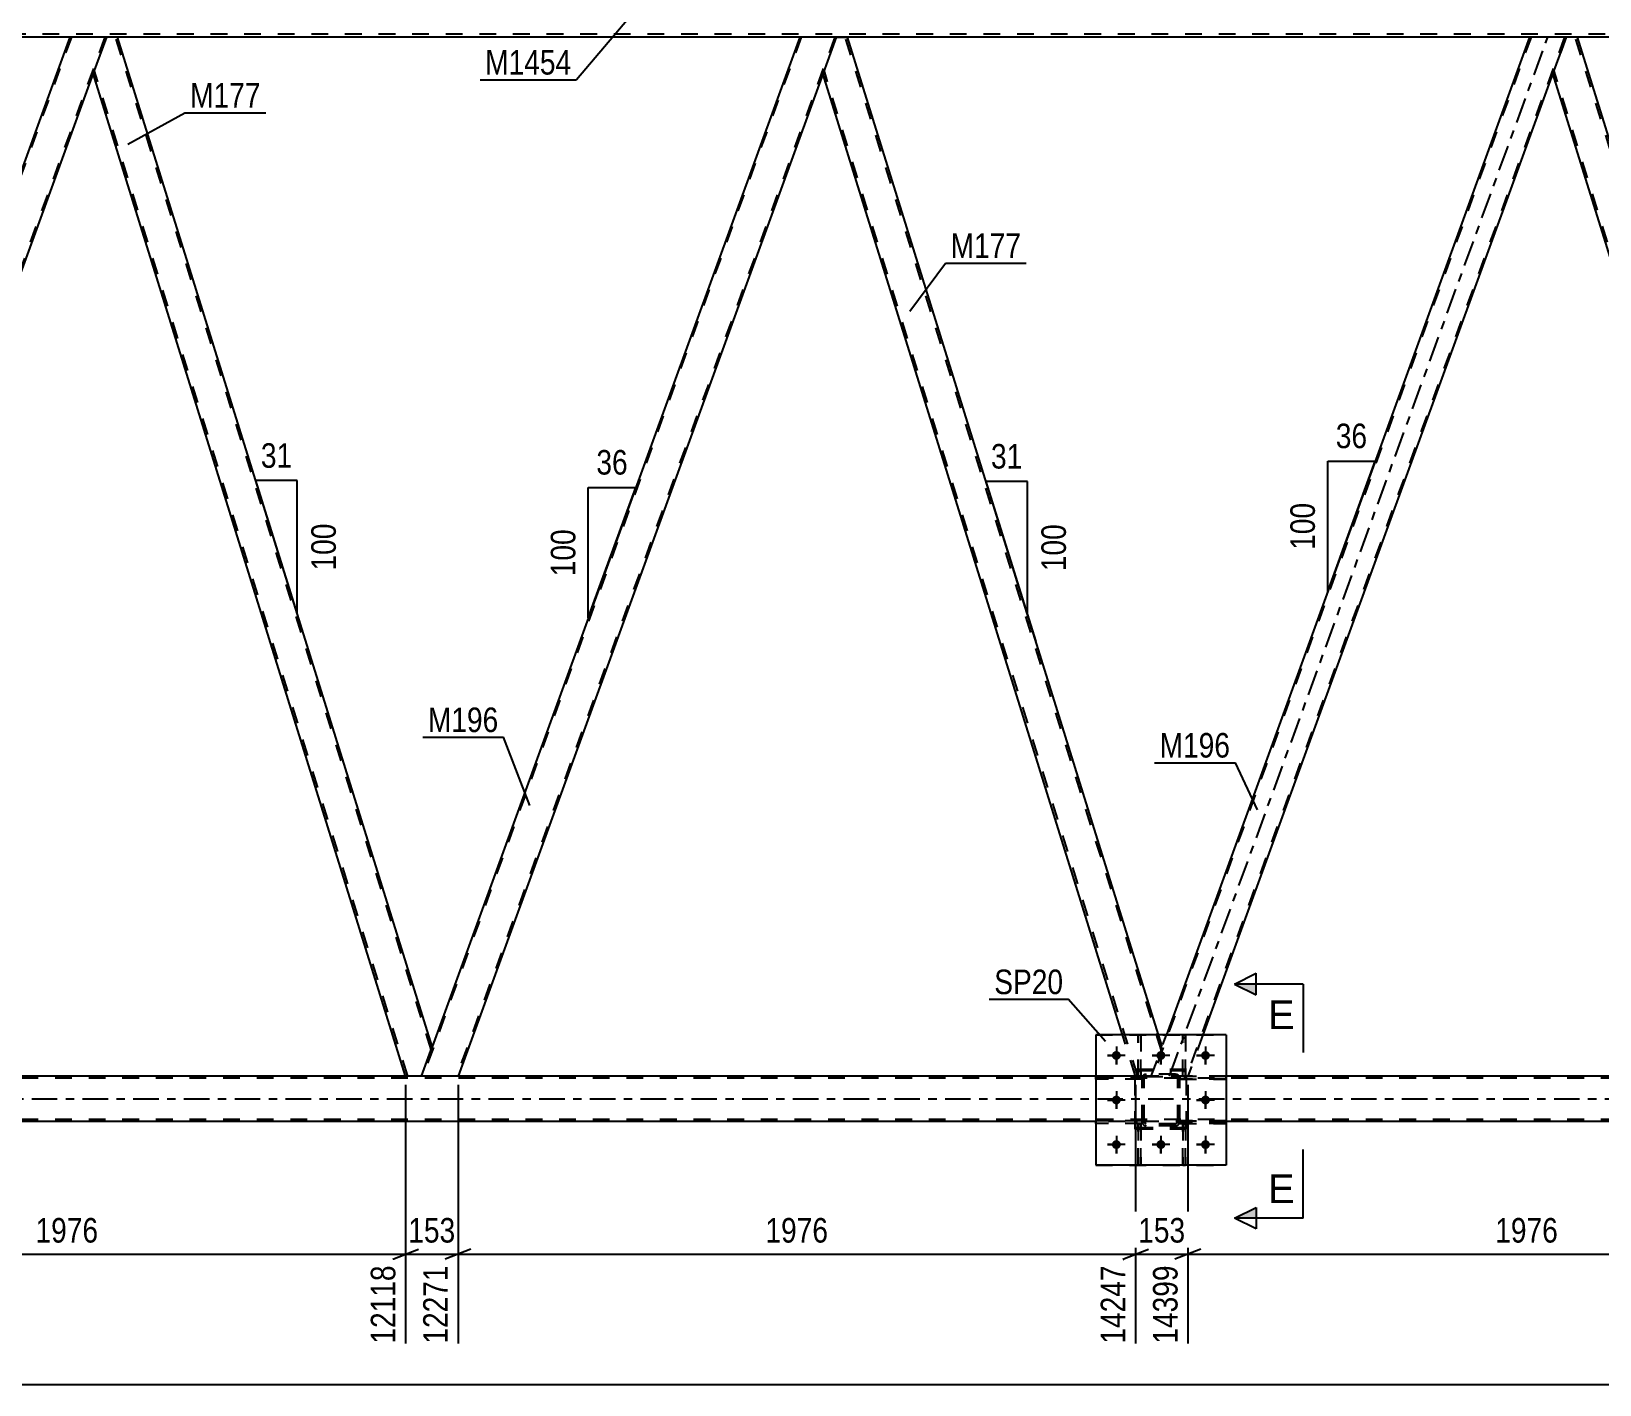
# Model space of a CAD drawing. Header units: millimetres. Extents: x -90 to 751, y -437 to 157.
# Drawn here: x 374 to 556.9, y -159.2 to -1.3 of the extents above; entities that cross this region are included whole.
import ezdxf

# ---------------------------------------------------------------- set-up
doc = ezdxf.new("R2010")
doc.units = ezdxf.units.MM
doc.linetypes.add('DXK_LINE_DOT2', pattern=[3.9198, 1.9599, -1.9599])
doc.linetypes.add('DXK_LINE_DOT3', pattern=[5.9187, 2.979, -0.9799, 0.9799, -0.9799])
doc.styles.add('Arial', font='ARIAL.TTF', dxfattribs={"height": 0.2})
doc.styles.add('Arial Narrow', font='ARIALN.TTF', dxfattribs={"height": 0.2})

# ---------------------------------------------------------------- blocks, each defined once
blk = doc.blocks.new('Part-814553232-3940 - 3861')
at = {"color": 7, "linetype": 'DXK_LINE_DOT2'}
for p, q in [((503.56, -123.48), (503.6, -123.29)), ((503.6, -123.29), (503.56, -123.48)), ((503.56, -128.52), (503.56, -123.48)), ((503.8, -123.48), (503.82, -123.38)), ((503.8, -128.52), (503.8, -123.48)), ((503.82, -123.38), (503.87, -123.31)), ((503.86, -123.03), (504.04, -123)), ((504.04, -123), (503.86, -123.03)), ((503.87, -123.31), (503.95, -123.25)), ((503.95, -123.25), (504.04, -123.24)), ((507.48, -123), (504.04, -123)), ((504.04, -123.24), (507.48, -123.24)), ((507.48, -123), (507.66, -123.03)), ((507.66, -123.03), (507.48, -123)), ((507.48, -123.24), (507.57, -123.25)), ((507.57, -123.25), (507.65, -123.31)), ((507.65, -123.31), (507.7, -123.38)), ((507.7, -123.38), (507.72, -123.48)), ((507.72, -128.52), (507.72, -123.48)), ((507.92, -123.29), (507.96, -123.48)), ((507.96, -123.48), (507.92, -123.29)), ((507.96, -128.52), (507.96, -123.48)), ((503.6, -128.7), (503.56, -128.52)), ((503.56, -128.52), (503.6, -128.7)), ((503.82, -128.61), (503.8, -128.52)), ((503.87, -128.69), (503.82, -128.61)), ((504.04, -129), (503.86, -128.96)), ((503.86, -128.96), (504.04, -129)), ((503.95, -128.74), (503.87, -128.69)), ((504.04, -128.76), (503.95, -128.74)), ((507.48, -128.76), (504.04, -128.76)), ((507.48, -129), (504.04, -129)), ((507.57, -128.74), (507.48, -128.76)), ((507.66, -128.96), (507.48, -129)), ((507.48, -129), (507.66, -128.96)), ((507.65, -128.69), (507.57, -128.74)), ((507.7, -128.61), (507.65, -128.69)), ((507.72, -128.52), (507.7, -128.61)), ((507.96, -128.52), (507.92, -128.7)), ((507.92, -128.7), (507.96, -128.52))]:
    blk.add_line(p, q, dxfattribs=at)
at = {"color": 7, "linetype": 'DXK_LINE_DOT3'}
blk.add_line((505.76, -126), (505.76, -126), dxfattribs=at)
at = {"color": 7, "linetype": 'DXK_LINE_DOT2'}
for centre, start, end in [((504.04, -123.48), 112.5, 157.5), ((504.04, -123.48), 112.5, 157.5), ((507.48, -123.48), 22.5, 67.5), ((507.48, -123.48), 22.5, 67.5), ((504.04, -128.52), 202.5, 247.5), ((504.04, -128.52), 202.5, 247.5), ((507.48, -128.52), 292.5, 337.5), ((507.48, -128.52), 292.5, 337.5)]:
    blk.add_arc(centre, 0.48, start, end, dxfattribs=at)
blk = doc.blocks.new('Part-814553232-3876 - 3861')
at = {"color": 7, "linetype": 'DXK_LINE_DOT2'}
for p, q in [((508.31, -123.24), (508.31, -118.39)), ((508.31, -118.39), (508.63, -118.39)), ((508.63, -118.39), (508.63, -123.24)), ((508.31, -122.64), (508.63, -122.64)), ((508.63, -123.24), (508.31, -123.24))]:
    blk.add_line(p, q, dxfattribs=at)
blk = doc.blocks.new('Part-814553232-3936 - 3861')
at = {"color": 2, "linetype": 'Continuous'}
for p, q in [((508.31, -118.4), (508.31, -118.39)), ((508.63, -118.39), (508.31, -118.39)), ((508.63, -118.4), (508.63, -118.39))]:
    blk.add_line(p, q, dxfattribs=at)
at = {"color": 7, "linetype": 'DXK_LINE_DOT2'}
for p, q in [((508.31, -123.24), (508.31, -118.4)), ((508.63, -123.24), (508.63, -118.4)), ((508.31, -122.64), (508.63, -122.64)), ((508.63, -123.24), (508.31, -123.24))]:
    blk.add_line(p, q, dxfattribs=at)
blk = doc.blocks.new('Part-814553232-3879 - 3861')
at = {"color": 7, "linetype": 'DXK_LINE_DOT2'}
for p, q in [((503.11, -123.24), (503.11, -118.39)), ((503.11, -118.39), (503.43, -118.39)), ((503.43, -118.39), (503.43, -123.24)), ((503.11, -122.64), (503.43, -122.64)), ((503.43, -123.24), (503.11, -123.24))]:
    blk.add_line(p, q, dxfattribs=at)
blk = doc.blocks.new('Part-814553232-3901 - 3861')
at = {"color": 2, "linetype": 'Continuous'}
for p, q in [((467.89, -2), (466.36, -6.2)), ((467.89, -2), (469.2, -2)), ((505.48, -118.4), (469.2, -2)), ((501.29, -118.4), (466.34, -6.25))]:
    blk.add_line(p, q, dxfattribs=at)
at = {"color": 7, "linetype": 'DXK_LINE_DOT2'}
for p, q in [((505.77, -120.12), (468.95, -2)), ((466.36, -6.2), (466.34, -6.25)), ((503.05, -123.22), (466.47, -5.88)), ((502.8, -123.22), (501.29, -118.4)), ((505.91, -119.75), (505.48, -118.4)), ((504.64, -123.22), (505.91, -119.75)), ((502.8, -123.22), (504.64, -123.22))]:
    blk.add_line(p, q, dxfattribs=at)
blk = doc.blocks.new('Part-814553232-4261 - 3861')
at = {"color": 7, "linetype": 'DXK_LINE_DOT2'}
for p, q in [((503.11, -133.59), (503.11, -128.76)), ((503.11, -128.76), (503.43, -128.76)), ((503.11, -129.36), (503.43, -129.36)), ((503.43, -128.76), (503.43, -133.59)), ((503.43, -133.59), (503.11, -133.59))]:
    blk.add_line(p, q, dxfattribs=at)
blk = doc.blocks.new('Part-814553232-3971 - 3861')
at = {"color": 7, "linetype": 'DXK_LINE_DOT2'}
for p, q in [((507.96, -128.75), (507.96, -128.43)), ((507.96, -128.43), (513.36, -128.43)), ((513.36, -128.75), (507.96, -128.75)), ((508.56, -128.75), (508.56, -128.43)), ((513.36, -128.43), (513.36, -128.75))]:
    blk.add_line(p, q, dxfattribs=at)
blk = doc.blocks.new('Part-814553232-3976 - 3861')
at = {"color": 7, "linetype": 'DXK_LINE_DOT2'}
for p, q in [((378.67, -2), (334.54, -123.22)), ((382.58, -2), (338.46, -123.22)), ((382.75, -2), (381.22, -6.2)), ((335.62, -119.8), (334.37, -123.22)), ((338.63, -123.22), (334.37, -123.22))]:
    blk.add_line(p, q, dxfattribs=at)
at = {"color": 2, "linetype": 'Continuous'}
for p, q in [((378.49, -2), (335.62, -119.8)), ((382.75, -2), (378.49, -2)), ((381.22, -6.2), (338.63, -123.22))]:
    blk.add_line(p, q, dxfattribs=at)
blk = doc.blocks.new('Bolt-814553232-3983 - 3861')
at = {"color": 1, "linetype": 'Continuous'}
for p, q in [((500.56, -119.76), (500.56, -120.45)), ((505.76, -119.76), (505.76, -120.45)), ((510.96, -119.76), (510.96, -120.45)), ((499.52, -120.8), (500.21, -120.8)), ((500.56, -121.84), (500.56, -121.14)), ((501.6, -120.8), (500.91, -120.8)), ((504.72, -120.8), (505.41, -120.8)), ((505.76, -121.84), (505.76, -121.14)), ((506.8, -120.8), (506.11, -120.8)), ((509.92, -120.8), (510.61, -120.8)), ((510.96, -121.84), (510.96, -121.14)), ((512, -120.8), (511.31, -120.8)), ((499.52, -126), (500.21, -126)), ((500.56, -124.96), (500.56, -125.65)), ((501.6, -126), (500.91, -126)), ((509.92, -126), (510.61, -126)), ((510.96, -124.96), (510.96, -125.65)), ((512, -126), (511.31, -126)), ((500.56, -127.04), (500.56, -126.34)), ((510.96, -127.04), (510.96, -126.34)), ((499.52, -131.2), (500.21, -131.2)), ((500.56, -130.16), (500.56, -130.85)), ((500.56, -132.24), (500.56, -131.54)), ((501.6, -131.2), (500.91, -131.2)), ((504.72, -131.2), (505.41, -131.2)), ((505.76, -130.16), (505.76, -130.85)), ((505.76, -132.24), (505.76, -131.54)), ((506.8, -131.2), (506.11, -131.2)), ((509.92, -131.2), (510.61, -131.2)), ((510.96, -130.16), (510.96, -130.85)), ((510.96, -132.24), (510.96, -131.54)), ((512, -131.2), (511.31, -131.2))]:
    blk.add_line(p, q, dxfattribs=at)
blk = doc.blocks.new('Bolt-814553232-3984 - 3861')
at = {"linetype": 'Continuous'}
for points in [[(501.08, -120.8, -1), (500.04, -120.8, -1)], [(506.28, -120.8, -1), (505.24, -120.8, -1)], [(511.48, -120.8, -1), (510.44, -120.8, -1)], [(501.08, -126, -1), (500.04, -126, -1)], [(511.48, -126, -1), (510.44, -126, -1)], [(501.08, -131.2, -1), (500.04, -131.2, -1)], [(506.28, -131.2, -1), (505.24, -131.2, -1)], [(511.48, -131.2, -1), (510.44, -131.2, -1)]]:
    blk.add_hatch(color=1, dxfattribs=at).paths.add_polyline_path(points)
at = {"color": 1, "linetype": 'Continuous'}
for p, q in [((500.56, -119.76), (500.56, -121.84)), ((505.76, -119.76), (505.76, -121.84)), ((510.96, -119.76), (510.96, -121.84)), ((501.6, -120.8), (499.52, -120.8)), ((506.8, -120.8), (504.72, -120.8)), ((512, -120.8), (509.92, -120.8)), ((501.6, -126), (499.52, -126)), ((500.56, -124.96), (500.56, -127.04)), ((512, -126), (509.92, -126)), ((510.96, -124.96), (510.96, -127.04)), ((501.6, -131.2), (499.52, -131.2)), ((500.56, -130.16), (500.56, -132.24)), ((506.8, -131.2), (504.72, -131.2)), ((505.76, -130.16), (505.76, -132.24)), ((512, -131.2), (509.92, -131.2)), ((510.96, -130.16), (510.96, -132.24))]:
    blk.add_line(p, q, dxfattribs=at)
blk = doc.blocks.new('Part-814553232-3920 - 3861')
at = {"color": 7, "linetype": 'DXK_LINE_DOT2'}
for p, q in [((503.56, -123.23), (498.16, -123.23)), ((498.16, -123.55), (498.16, -123.23)), ((503.56, -123.55), (498.16, -123.55)), ((502.96, -123.55), (502.96, -123.23)), ((503.56, -123.23), (503.56, -123.55))]:
    blk.add_line(p, q, dxfattribs=at)
blk = doc.blocks.new('Part-814553232-3923 - 3861')
at = {"color": 7, "linetype": 'DXK_LINE_DOT2'}
for p, q in [((503.43, -128.76), (503.11, -128.76)), ((503.11, -128.76), (503.11, -133.59)), ((503.11, -129.36), (503.43, -129.36)), ((503.43, -133.59), (503.43, -128.76)), ((503.11, -133.59), (503.43, -133.59))]:
    blk.add_line(p, q, dxfattribs=at)
blk = doc.blocks.new('Part-814553232-3924 - 3861')
at = {"color": 7, "linetype": 'DXK_LINE_DOT2'}
for p, q in [((513.36, -128.43), (507.96, -128.43)), ((507.96, -128.43), (507.96, -128.75)), ((507.96, -128.75), (513.36, -128.75)), ((508.56, -128.75), (508.56, -128.43)), ((513.36, -128.75), (513.36, -128.43))]:
    blk.add_line(p, q, dxfattribs=at)
blk = doc.blocks.new('Part-814553232-3925 - 3861')
at = {"color": 7, "linetype": 'DXK_LINE_DOT2'}
for p, q in [((513.36, -123.23), (507.96, -123.23)), ((507.96, -123.23), (507.96, -123.55)), ((507.96, -123.55), (513.36, -123.55)), ((508.56, -123.55), (508.56, -123.23)), ((513.36, -123.55), (513.36, -123.23))]:
    blk.add_line(p, q, dxfattribs=at)
blk = doc.blocks.new('Part-814553232-3942 - 3861')
at = {"color": 7, "linetype": 'DXK_LINE_DOT2'}
for p, q in [((498.16, -118.4), (513.36, -118.4)), ((498.16, -118.4), (498.16, -133.6)), ((513.36, -118.4), (513.36, -133.6)), ((498.16, -133.6), (513.36, -133.6))]:
    blk.add_line(p, q, dxfattribs=at)
blk = doc.blocks.new('Part-814553232-3952 - 3861')
at = {"color": 7, "linetype": 'DXK_LINE_DOT2'}
for p, q in [((463.8, -2), (419.68, -123.22)), ((467.72, -2), (423.6, -123.22)), ((467.89, -2), (466.36, -6.2)), ((420.75, -119.8), (419.51, -123.22)), ((423.77, -123.22), (419.51, -123.22))]:
    blk.add_line(p, q, dxfattribs=at)
at = {"color": 2, "linetype": 'Continuous'}
for p, q in [((463.63, -2), (420.75, -119.8)), ((467.89, -2), (463.63, -2)), ((466.36, -6.2), (423.77, -123.22))]:
    blk.add_line(p, q, dxfattribs=at)
blk = doc.blocks.new('Part-814553232-3953 - 3861')
at = {"color": 7, "linetype": 'DXK_LINE_DOT2'}
for p, q in [((503.56, -123.23), (498.16, -123.23)), ((498.16, -123.23), (498.16, -123.55)), ((503.56, -123.55), (498.16, -123.55)), ((502.96, -123.55), (502.96, -123.23)), ((503.56, -123.55), (503.56, -123.23))]:
    blk.add_line(p, q, dxfattribs=at)
blk = doc.blocks.new('Part-814553232-3958 - 3861')
at = {"color": 7, "linetype": 'DXK_LINE_DOT2'}
for p, q in [((698.69, -1.68), (-17.02, -1.68)), ((384.07, -2), (378.49, -2)), ((469.2, -2), (463.63, -2)), ((554.34, -2), (548.76, -2))]:
    blk.add_line(p, q, dxfattribs=at)
at = {"color": 2, "linetype": 'Continuous'}
for p, q in [((378.49, -2), (298.94, -2)), ((463.63, -2), (384.07, -2)), ((548.76, -2), (469.2, -2)), ((633.9, -2), (554.34, -2))]:
    blk.add_line(p, q, dxfattribs=at)
blk = doc.blocks.new('Part-814553232-3969 - 3861')
at = {"color": 7, "linetype": 'DXK_LINE_DOT2'}
for p, q in [((503.56, -128.43), (498.16, -128.43)), ((498.16, -128.43), (498.16, -128.75)), ((503.56, -128.75), (498.16, -128.75)), ((502.96, -128.75), (502.96, -128.43)), ((503.56, -128.75), (503.56, -128.43))]:
    blk.add_line(p, q, dxfattribs=at)
blk = doc.blocks.new('Part-814553232-3981 - 3861')
at = {"color": 2, "linetype": 'Continuous'}
for p, q in [((382.75, -2), (381.22, -6.2)), ((384.07, -2), (382.75, -2)), ((420.77, -119.75), (384.07, -2)), ((417.66, -123.22), (381.2, -6.25)), ((419.51, -123.22), (420.6, -120.21)), ((420.75, -119.81), (420.6, -120.21)), ((420.75, -119.8), (420.75, -119.81))]:
    blk.add_line(p, q, dxfattribs=at)
at = {"color": 7, "linetype": 'DXK_LINE_DOT2'}
for p, q in [((420.64, -120.12), (383.82, -2)), ((381.22, -6.2), (381.2, -6.25)), ((417.92, -123.22), (381.34, -5.88)), ((420.6, -120.21), (420.69, -119.97)), ((420.77, -119.75), (420.75, -119.8)), ((419.51, -123.22), (417.66, -123.22))]:
    blk.add_line(p, q, dxfattribs=at)
blk = doc.blocks.new('Part-814553232-4001 - 3861')
at = {"color": 2, "linetype": 'Continuous'}
for p, q in [((553.02, -2), (551.49, -6.2)), ((554.34, -2), (553.02, -2)), ((591.04, -119.75), (554.34, -2)), ((587.93, -123.22), (551.47, -6.25)), ((589.78, -123.22), (590.87, -120.21)), ((591.02, -119.81), (590.87, -120.21)), ((591.02, -119.8), (591.02, -119.81))]:
    blk.add_line(p, q, dxfattribs=at)
at = {"color": 7, "linetype": 'DXK_LINE_DOT2'}
for p, q in [((590.9, -120.12), (554.09, -2)), ((551.49, -6.2), (551.47, -6.25)), ((588.18, -123.22), (551.61, -5.88)), ((590.87, -120.21), (590.96, -119.97)), ((591.04, -119.75), (591.02, -119.8)), ((589.78, -123.22), (587.93, -123.22))]:
    blk.add_line(p, q, dxfattribs=at)
blk = doc.blocks.new('Part-814553232-4006 - 3861')
at = {"color": 7, "linetype": 'DXK_LINE_DOT2'}
for p, q in [((548.93, -2), (504.81, -123.22)), ((552.85, -2), (508.73, -123.22)), ((553.02, -2), (551.49, -6.2)), ((504.64, -123.22), (506.4, -118.4)), ((510.66, -118.4), (508.9, -123.22)), ((508.9, -123.22), (504.64, -123.22))]:
    blk.add_line(p, q, dxfattribs=at)
at = {"color": 2, "linetype": 'Continuous'}
for p, q in [((548.76, -2), (506.4, -118.4)), ((553.02, -2), (548.76, -2)), ((551.49, -6.2), (510.66, -118.4))]:
    blk.add_line(p, q, dxfattribs=at)
at = {"color": 7, "linetype": 'DXK_LINE_DOT3'}
blk.add_line((506.77, -123.22), (550.89, -2), dxfattribs=at)
blk = doc.blocks.new('Part-814553232-4021 - 3861')
at = {"color": 7, "linetype": 'DXK_LINE_DOT2'}
for p, q in [((653.12, -123.46), (-28.42, -123.46)), ((513.36, -123.22), (498.16, -123.22)), ((653.12, -128.26), (-28.42, -128.26)), ((513.36, -128.5), (498.16, -128.5))]:
    blk.add_line(p, q, dxfattribs=at)
at = {"color": 2, "linetype": 'Continuous'}
for p, q in [((498.16, -123.22), (257.96, -123.22)), ((653.12, -123.22), (513.36, -123.22)), ((498.16, -128.5), (257.96, -128.5)), ((653.12, -128.5), (513.36, -128.5))]:
    blk.add_line(p, q, dxfattribs=at)
at = {"color": 7, "linetype": 'DXK_LINE_DOT3'}
blk.add_line((-28.42, -125.86), (653.12, -125.86), dxfattribs=at)
blk = doc.blocks.new('Part-814553232-4038 - 3861')
at = {"color": 2, "linetype": 'Continuous'}
for p, q in [((503.11, -118.4), (503.11, -118.39)), ((503.43, -118.39), (503.11, -118.39)), ((503.43, -118.4), (503.43, -118.39))]:
    blk.add_line(p, q, dxfattribs=at)
at = {"color": 7, "linetype": 'DXK_LINE_DOT2'}
for p, q in [((503.11, -123.24), (503.11, -118.4)), ((503.43, -123.24), (503.43, -118.4)), ((503.11, -122.64), (503.43, -122.64)), ((503.43, -123.24), (503.11, -123.24))]:
    blk.add_line(p, q, dxfattribs=at)
blk = doc.blocks.new('Part-814553232-4060 - 3861')
at = {"color": 2, "linetype": 'Continuous'}
for p, q in [((513.36, -118.4), (498.16, -118.4)), ((498.16, -118.4), (498.16, -133.6)), ((513.36, -118.4), (513.36, -133.6)), ((513.36, -133.6), (498.16, -133.6))]:
    blk.add_line(p, q, dxfattribs=at)
blk = doc.blocks.new('Part-814553232-4076 - 3861')
at = {"color": 7, "linetype": 'DXK_LINE_DOT2'}
for p, q in [((508.76, -122.46), (502.76, -122.46)), ((502.76, -129.26), (502.76, -122.46)), ((508.76, -129.26), (508.76, -122.46)), ((508.76, -129.26), (502.76, -129.26))]:
    blk.add_line(p, q, dxfattribs=at)
blk = doc.blocks.new('Part-814553232-4083 - 3861')
at = {"color": 7, "linetype": 'DXK_LINE_DOT2'}
for p, q in [((508.63, -128.76), (508.31, -128.76)), ((508.31, -128.76), (508.31, -133.59)), ((508.31, -129.36), (508.63, -129.36)), ((508.63, -133.59), (508.63, -128.76)), ((508.31, -133.59), (508.63, -133.59))]:
    blk.add_line(p, q, dxfattribs=at)
blk = doc.blocks.new('Part-814553232-4093 - 3861')
at = {"color": 7, "linetype": 'DXK_LINE_DOT2'}
for p, q in [((507.96, -123.55), (507.96, -123.23)), ((507.96, -123.23), (513.36, -123.23)), ((513.36, -123.55), (507.96, -123.55)), ((508.56, -123.55), (508.56, -123.23)), ((513.36, -123.23), (513.36, -123.55))]:
    blk.add_line(p, q, dxfattribs=at)
blk = doc.blocks.new('Part-814553232-4095 - 3861')
at = {"color": 7, "linetype": 'DXK_LINE_DOT2'}
for p, q in [((503.56, -123.48), (503.6, -123.29)), ((503.6, -123.29), (503.56, -123.48)), ((503.56, -128.52), (503.56, -123.48)), ((503.8, -123.48), (503.82, -123.38)), ((503.8, -128.52), (503.8, -123.48)), ((503.82, -123.38), (503.87, -123.31)), ((503.86, -123.03), (504.04, -123)), ((504.04, -123), (503.86, -123.03)), ((503.87, -123.31), (503.95, -123.25)), ((503.95, -123.25), (504.04, -123.24)), ((507.48, -123), (504.04, -123)), ((504.04, -123.24), (507.48, -123.24)), ((507.48, -123), (507.66, -123.03)), ((507.66, -123.03), (507.48, -123)), ((507.48, -123.24), (507.57, -123.25)), ((507.57, -123.25), (507.65, -123.31)), ((507.65, -123.31), (507.7, -123.38)), ((507.7, -123.38), (507.72, -123.48)), ((507.72, -128.52), (507.72, -123.48)), ((507.92, -123.29), (507.96, -123.48)), ((507.96, -123.48), (507.92, -123.29)), ((507.96, -128.52), (507.96, -123.48)), ((503.6, -128.7), (503.56, -128.52)), ((503.56, -128.52), (503.6, -128.7)), ((503.82, -128.61), (503.8, -128.52)), ((503.87, -128.69), (503.82, -128.61)), ((504.04, -129), (503.86, -128.96)), ((503.86, -128.96), (504.04, -129)), ((503.95, -128.74), (503.87, -128.69)), ((504.04, -128.76), (503.95, -128.74)), ((507.48, -128.76), (504.04, -128.76)), ((507.48, -129), (504.04, -129)), ((507.57, -128.74), (507.48, -128.76)), ((507.66, -128.96), (507.48, -129)), ((507.48, -129), (507.66, -128.96)), ((507.65, -128.69), (507.57, -128.74)), ((507.7, -128.61), (507.65, -128.69)), ((507.72, -128.52), (507.7, -128.61)), ((507.96, -128.52), (507.92, -128.7)), ((507.92, -128.7), (507.96, -128.52))]:
    blk.add_line(p, q, dxfattribs=at)
at = {"color": 7, "linetype": 'DXK_LINE_DOT3'}
blk.add_line((505.76, -126), (505.76, -126), dxfattribs=at)
at = {"color": 7, "linetype": 'DXK_LINE_DOT2'}
for centre, start, end in [((504.04, -123.48), 112.5, 157.5), ((504.04, -123.48), 112.5, 157.5), ((507.48, -123.48), 22.5, 67.5), ((507.48, -123.48), 22.5, 67.5), ((504.04, -128.52), 202.5, 247.5), ((504.04, -128.52), 202.5, 247.5), ((507.48, -128.52), 292.5, 337.5), ((507.48, -128.52), 292.5, 337.5)]:
    blk.add_arc(centre, 0.48, start, end, dxfattribs=at)
blk = doc.blocks.new('Part-814553232-4194 - 3861')
at = {"color": 7, "linetype": 'DXK_LINE_DOT2'}
for p, q in [((503.56, -128.43), (498.16, -128.43)), ((498.16, -128.75), (498.16, -128.43)), ((503.56, -128.75), (498.16, -128.75)), ((502.96, -128.75), (502.96, -128.43)), ((503.56, -128.43), (503.56, -128.75))]:
    blk.add_line(p, q, dxfattribs=at)
blk = doc.blocks.new('Part-814553232-4203 - 3861')
at = {"color": 7, "linetype": 'DXK_LINE_DOT2'}
for p, q in [((508.76, -122.59), (502.76, -122.59)), ((502.76, -129.39), (502.76, -122.59)), ((508.76, -129.39), (508.76, -122.59)), ((508.76, -129.39), (502.76, -129.39))]:
    blk.add_line(p, q, dxfattribs=at)
blk = doc.blocks.new('Part-814553232-4258 - 3861')
at = {"color": 7, "linetype": 'DXK_LINE_DOT2'}
for p, q in [((508.31, -133.59), (508.31, -128.76)), ((508.31, -128.76), (508.63, -128.76)), ((508.31, -129.36), (508.63, -129.36)), ((508.63, -128.76), (508.63, -133.59)), ((508.63, -133.59), (508.31, -133.59))]:
    blk.add_line(p, q, dxfattribs=at)
blk = doc.blocks.new('StraightDimension-814553232-5148 - 3861')
at = {"color": 7, "linetype": 'Continuous'}
for p, q in [((508.9, -124.22), (508.9, -154.42)), ((587.93, -124.22), (587.93, -154.42)), ((510.4, -143.38), (507.4, -144.58)), ((508.9, -143.98), (587.93, -143.98)), ((586.43, -144.58), (589.43, -143.38))]:
    blk.add_line(p, q, dxfattribs=at)
at = {"color": 0}
blk.add_wipeout([(552.67, -143.23), (552.67, -139.03), (544.16, -139.03), (544.16, -143.23)], dxfattribs=at)
at = {"color": 0, "linetype": 'Continuous'}
blk.add_wipeout([(587.33, -144.68), (583.13, -144.68), (583.13, -155.02), (587.33, -155.02)], dxfattribs=at)
at = {"color": 3, "style": 'Arial Narrow'}
blk.add_text('1976', height=2.863, dxfattribs=at).set_placement((544.76, -142.63))
at = {"color": 3, "linetype": 'Continuous', "style": 'Arial Narrow'}
blk.add_text('16375', height=2.863, rotation=90.0002, dxfattribs=at).set_placement((586.73, -154.42))
blk = doc.blocks.new('StraightDimension-814553232-5091 - 3861')
at = {"color": 7, "linetype": 'Continuous'}
for p, q in [((417.66, -124.22), (417.66, -154.42)), ((423.77, -124.22), (423.77, -154.42)), ((416.16, -144.58), (419.16, -143.38)), ((417.66, -143.98), (423.77, -143.98)), ((425.27, -143.38), (422.27, -144.58))]:
    blk.add_line(p, q, dxfattribs=at)
at = {"color": 0}
blk.add_wipeout([(424.06, -143.23), (424.06, -139.03), (417.37, -139.03), (417.37, -143.23)], dxfattribs=at)
at = {"color": 0, "linetype": 'Continuous'}
blk.add_wipeout([(423.17, -144.68), (418.97, -144.68), (418.97, -155.02), (423.17, -155.02)], dxfattribs=at)
at = {"color": 3, "style": 'Arial Narrow'}
blk.add_text('153', height=2.863, dxfattribs=at).set_placement((417.97, -142.63))
at = {"color": 3, "linetype": 'Continuous', "style": 'Arial Narrow'}
blk.add_text('12271', height=2.863, rotation=90.0002, dxfattribs=at).set_placement((422.57, -154.42))
blk = doc.blocks.new('StraightDimension-814553232-5110 - 3861')
at = {"color": 7, "linetype": 'Continuous'}
for p, q in [((423.77, -124.22), (423.77, -154.42)), ((502.8, -124.22), (502.8, -154.42)), ((425.27, -143.38), (422.27, -144.58)), ((423.77, -143.98), (502.8, -143.98)), ((501.3, -144.58), (504.3, -143.38))]:
    blk.add_line(p, q, dxfattribs=at)
at = {"color": 0}
blk.add_wipeout([(467.54, -143.23), (467.54, -139.03), (459.03, -139.03), (459.03, -143.23)], dxfattribs=at)
at = {"color": 0, "linetype": 'Continuous'}
blk.add_wipeout([(502.2, -144.68), (498, -144.68), (498, -155.02), (502.2, -155.02)], dxfattribs=at)
at = {"color": 3, "style": 'Arial Narrow'}
blk.add_text('1976', height=2.863, dxfattribs=at).set_placement((459.63, -142.63))
at = {"color": 3, "linetype": 'Continuous', "style": 'Arial Narrow'}
blk.add_text('14247', height=2.863, rotation=90.0002, dxfattribs=at).set_placement((501.6, -154.42))
blk = doc.blocks.new('AngleDimension-814553232-25977 - 3861')
at = {"color": 7, "linetype": 'Continuous'}
for p, q in [((525.22, -51.46), (530.76, -51.46)), ((525.22, -66.69), (530.76, -51.46)), ((525.22, -66.69), (525.22, -51.46)), ((525.22, -66.69), (525.22, -66.69))]:
    blk.add_line(p, q, dxfattribs=at)
at = {"color": 0}
for points in [[(530.42, -50.56), (530.42, -46.36), (525.56, -46.36), (525.56, -50.56)], [(524.32, -55.73), (520.12, -55.73), (520.12, -62.42), (524.32, -62.42)]]:
    blk.add_wipeout(points, dxfattribs=at)
at = {"color": 3, "style": 'Arial Narrow'}
blk.add_text('36', height=2.863, dxfattribs=at).set_placement((526.16, -49.96))
blk.add_text('100', height=2.863, rotation=90.0002, dxfattribs=at).set_placement((523.72, -61.82))
blk = doc.blocks.new('AngleDimension-814553232-25949 - 3861')
at = {"color": 7, "linetype": 'Continuous'}
for p, q in [((438.96, -54.54), (444.5, -54.54)), ((438.96, -69.77), (444.5, -54.54)), ((438.96, -69.77), (438.96, -54.54)), ((441.16, -63.73), (444.5, -54.54))]:
    blk.add_line(p, q, dxfattribs=at)
at = {"color": 0}
for points in [[(444.16, -53.64), (444.16, -49.44), (439.31, -49.44), (439.31, -53.64)], [(438.06, -58.81), (433.86, -58.81), (433.86, -65.5), (438.06, -65.5)]]:
    blk.add_wipeout(points, dxfattribs=at)
at = {"color": 3, "style": 'Arial Narrow'}
blk.add_text('36', height=2.863, dxfattribs=at).set_placement((439.91, -53.04))
blk.add_text('100', height=2.863, rotation=90.0002, dxfattribs=at).set_placement((437.46, -64.9))
blk = doc.blocks.new('StraightDimension-814553232-5072 - 3861')
at = {"color": 7, "linetype": 'Continuous'}
for p, q in [((338.63, -124.22), (338.63, -154.42)), ((417.66, -124.22), (417.66, -154.42)), ((340.13, -143.38), (337.13, -144.58)), ((338.63, -143.98), (417.66, -143.98)), ((416.16, -144.58), (419.16, -143.38))]:
    blk.add_line(p, q, dxfattribs=at)
at = {"color": 0}
blk.add_wipeout([(382.4, -143.23), (382.4, -139.03), (373.89, -139.03), (373.89, -143.23)], dxfattribs=at)
at = {"color": 0, "linetype": 'Continuous'}
blk.add_wipeout([(417.06, -144.68), (412.86, -144.68), (412.86, -155.02), (417.06, -155.02)], dxfattribs=at)
at = {"color": 3, "style": 'Arial Narrow'}
blk.add_text('1976', height=2.863, dxfattribs=at).set_placement((374.49, -142.63))
at = {"color": 3, "linetype": 'Continuous', "style": 'Arial Narrow'}
blk.add_text('12118', height=2.863, rotation=90.0002, dxfattribs=at).set_placement((416.46, -154.42))
blk = doc.blocks.new('StraightDimension-814553232-5129 - 3861')
at = {"color": 7, "linetype": 'Continuous'}
for p, q in [((502.8, -124.22), (502.8, -154.42)), ((508.9, -124.22), (508.9, -154.42)), ((501.3, -144.58), (504.3, -143.38)), ((502.8, -143.98), (508.9, -143.98)), ((510.4, -143.38), (507.4, -144.58))]:
    blk.add_line(p, q, dxfattribs=at)
at = {"color": 0}
blk.add_wipeout([(509.19, -143.23), (509.19, -139.03), (502.51, -139.03), (502.51, -143.23)], dxfattribs=at)
at = {"color": 0, "linetype": 'Continuous'}
blk.add_wipeout([(508.3, -144.68), (504.1, -144.68), (504.1, -155.02), (508.3, -155.02)], dxfattribs=at)
at = {"color": 3, "style": 'Arial Narrow'}
blk.add_text('153', height=2.863, dxfattribs=at).set_placement((503.11, -142.63))
at = {"color": 3, "linetype": 'Continuous', "style": 'Arial Narrow'}
blk.add_text('14399', height=2.863, rotation=90.0002, dxfattribs=at).set_placement((507.7, -154.42))
blk = doc.blocks.new('StraightDimension-814553232-5199 - 3861')
at = {"color": 7, "linetype": 'Continuous'}
blk.add_line((-39.28, -159.2), (699.33, -159.2), dxfattribs=at)
blk = doc.blocks.new('AngleDimension-814553232-25935 - 3861')
at = {"color": 7, "linetype": 'Continuous'}
for p, q in [((402.92, -62.49), (400.2, -53.75)), ((405.02, -53.75), (400.2, -53.75)), ((405.02, -69.22), (400.2, -53.75)), ((405.02, -69.22), (405.02, -53.75))]:
    blk.add_line(p, q, dxfattribs=at)
at = {"color": 0}
for points in [[(405.04, -52.85), (405.04, -48.65), (400.18, -48.65), (400.18, -52.85)], [(410.12, -58.14), (405.92, -58.14), (405.92, -64.83), (410.12, -64.83)]]:
    blk.add_wipeout(points, dxfattribs=at)
at = {"color": 3, "style": 'Arial Narrow'}
blk.add_text('31', height=2.863, dxfattribs=at).set_placement((400.78, -52.25))
blk.add_text('100', height=2.863, rotation=90.0002, dxfattribs=at).set_placement((409.52, -64.23))
blk = doc.blocks.new('AngleDimension-814553232-25963 - 3861')
at = {"color": 7, "linetype": 'Continuous'}
for p, q in [((490.18, -53.84), (485.36, -53.84)), ((490.18, -69.3), (485.36, -53.84)), ((490.18, -69.3), (490.18, -53.84)), ((491.19, -72.53), (490.18, -69.3))]:
    blk.add_line(p, q, dxfattribs=at)
at = {"color": 0}
for points in [[(490.2, -52.94), (490.2, -48.74), (485.34, -48.74), (485.34, -52.94)], [(495.28, -58.23), (491.08, -58.23), (491.08, -64.91), (495.28, -64.91)]]:
    blk.add_wipeout(points, dxfattribs=at)
at = {"color": 3, "style": 'Arial Narrow'}
blk.add_text('31', height=2.863, dxfattribs=at).set_placement((485.94, -52.34))
blk.add_text('100', height=2.863, rotation=90.0002, dxfattribs=at).set_placement((494.68, -64.31))
blk = doc.blocks.new('Mark-814553232-3897 - 3861')
at = {"color": 0}
blk.add_wipeout([(489.45, -27.77), (489.45, -24.77), (481.23, -24.77), (481.23, -27.77)], dxfattribs=at)
blk.add_wipeout([(489.45, -27.77), (489.45, -24.77), (481.23, -24.77), (481.23, -27.77)], dxfattribs=at)
at = {"color": 30, "linetype": 'Continuous'}
for p, q in [((476.47, -33.99), (480.63, -28.37)), ((480.63, -28.37), (490.05, -28.37))]:
    blk.add_line(p, q, dxfattribs=at)
at = {"color": 3, "style": 'Arial Narrow'}
blk.add_text('M177', height=2.863, dxfattribs=at).set_placement((481.23, -27.77))
blk = doc.blocks.new('Mark-814553232-3977 - 3861')
at = {"color": 0}
blk.add_wipeout([(400.75, -10.24), (400.75, -7.24), (392.52, -7.24), (392.52, -10.24)], dxfattribs=at)
blk.add_wipeout([(400.75, -10.24), (400.75, -7.24), (392.52, -7.24), (392.52, -10.24)], dxfattribs=at)
at = {"color": 30, "linetype": 'Continuous'}
for p, q in [((385.26, -14.5), (391.92, -10.84)), ((391.92, -10.84), (401.35, -10.84))]:
    blk.add_line(p, q, dxfattribs=at)
at = {"color": 3, "style": 'Arial Narrow'}
blk.add_text('M177', height=2.863, dxfattribs=at).set_placement((392.52, -10.24))
blk = doc.blocks.new('Mark-814553232-3948 - 3861')
at = {"color": 0}
blk.add_wipeout([(428.49, -83.08), (428.49, -80.08), (420.26, -80.08), (420.26, -83.08)], dxfattribs=at)
blk.add_wipeout([(428.49, -83.08), (428.49, -80.08), (420.26, -80.08), (420.26, -83.08)], dxfattribs=at)
at = {"color": 30, "linetype": 'Continuous'}
for p in [(419.66, -83.68), (432.13, -91.64)]:
    blk.add_line(p, (429.09, -83.68), dxfattribs=at)
at = {"color": 3, "style": 'Arial Narrow'}
blk.add_text('M196', height=2.863, dxfattribs=at).set_placement((420.26, -83.08))
blk = doc.blocks.new('Mark-814553232-4002 - 3861')
at = {"color": 0}
blk.add_wipeout([(513.84, -86.05), (513.84, -83.05), (505.61, -83.05), (505.61, -86.05)], dxfattribs=at)
blk.add_wipeout([(513.84, -86.05), (513.84, -83.05), (505.61, -83.05), (505.61, -86.05)], dxfattribs=at)
at = {"color": 30, "linetype": 'Continuous'}
for p in [(505.01, -86.65), (517.03, -92.16)]:
    blk.add_line(p, (514.44, -86.65), dxfattribs=at)
at = {"color": 3, "style": 'Arial Narrow'}
blk.add_text('M196', height=2.863, dxfattribs=at).set_placement((505.61, -86.05))
blk = doc.blocks.new('Mark-814553232-4056 - 3861')
at = {"color": 0}
blk.add_wipeout([(494.36, -113.65), (494.36, -110.65), (486.32, -110.65), (486.32, -113.65)], dxfattribs=at)
blk.add_wipeout([(494.36, -113.65), (494.36, -110.65), (486.32, -110.65), (486.32, -113.65)], dxfattribs=at)
at = {"color": 30, "linetype": 'Continuous'}
for p in [(485.72, -114.25), (499.31, -119.19)]:
    blk.add_line(p, (494.96, -114.25), dxfattribs=at)
at = {"color": 3, "style": 'Arial Narrow'}
blk.add_text('SP20', height=2.863, dxfattribs=at).set_placement((486.32, -113.65))
blk = doc.blocks.new('Mark-814553232-4176 - 3861')
at = {"color": 0}
blk.add_wipeout([(436.99, -6.38), (436.99, -3.38), (426.94, -3.38), (426.94, -6.38)], dxfattribs=at)
blk.add_wipeout([(436.99, -6.38), (436.99, -3.38), (426.94, -3.38), (426.94, -6.38)], dxfattribs=at)
at = {"color": 30, "linetype": 'Continuous'}
for p in [(446.76, 3.85), (426.34, -6.98)]:
    blk.add_line(p, (437.59, -6.98), dxfattribs=at)
at = {"color": 3, "style": 'Arial Narrow'}
blk.add_text('M1454', height=2.863, dxfattribs=at).set_placement((426.94, -6.38))
blk = doc.blocks.new('SectionMark-814553232-5543 - 3861')
at = {"linetype": 'Continuous'}
for points in [[(516.86, -112.47), (516.86, -113.72), (514.36, -112.47)], [(516.86, -138.52), (516.86, -139.77), (514.36, -139.77)]]:
    blk.add_hatch(color=6, dxfattribs=at).paths.add_polyline_path(points)
at = {"color": 6, "linetype": 'Continuous'}
for p, q in [((514.36, -112.47), (516.86, -111.22)), ((516.86, -113.72), (516.86, -111.22)), ((522.36, -112.47), (514.36, -112.47)), ((514.36, -112.47), (516.86, -113.72)), ((522.36, -112.47), (522.36, -120.47)), ((522.36, -139.77), (522.36, -131.77)), ((514.36, -139.77), (516.86, -138.52)), ((516.86, -138.52), (516.86, -141.02)), ((522.36, -139.77), (514.36, -139.77)), ((516.86, -141.02), (514.36, -139.77))]:
    blk.add_line(p, q, dxfattribs=at)
at = {"color": 0, "linetype": 'Continuous'}
for points in [[(521.36, -117.72), (521.36, -114.22), (518.25, -114.22), (518.25, -117.72)], [(521.36, -138.02), (521.36, -134.52), (518.25, -134.52), (518.25, -138.02)]]:
    blk.add_wipeout(points, dxfattribs=at)
at = {"color": 3, "linetype": 'Continuous', "style": 'Arial'}
for p in [(518.25, -117.72), (518.25, -138.02)]:
    blk.add_text('E', height=3.34, dxfattribs=at).set_placement(p)

msp = doc.modelspace()

# ---------------------------------------------------------------- block references
for name in ['Part-814553232-3958 - 3861', 'Part-814553232-3976 - 3861', 'Part-814553232-3981 - 3861', 'Part-814553232-3952 - 3861', 'Part-814553232-3901 - 3861', 'Part-814553232-4006 - 3861', 'Part-814553232-4001 - 3861', 'Part-814553232-3942 - 3861', 'Part-814553232-4060 - 3861', 'Part-814553232-3879 - 3861', 'Part-814553232-4038 - 3861', 'Part-814553232-3876 - 3861', 'Part-814553232-3936 - 3861', 'Bolt-814553232-3983 - 3861', 'Bolt-814553232-3984 - 3861', 'Part-814553232-4076 - 3861', 'Part-814553232-4021 - 3861', 'Part-814553232-3920 - 3861', 'Part-814553232-3953 - 3861', 'Part-814553232-4203 - 3861', 'Part-814553232-3940 - 3861', 'Part-814553232-4095 - 3861', 'Part-814553232-3925 - 3861', 'Part-814553232-4093 - 3861', 'Part-814553232-3969 - 3861', 'Part-814553232-4194 - 3861', 'Part-814553232-4261 - 3861', 'Part-814553232-3923 - 3861', 'Part-814553232-3971 - 3861', 'Part-814553232-3924 - 3861', 'Part-814553232-4083 - 3861', 'Part-814553232-4258 - 3861']:
    msp.add_blockref(name, (0, 0))

# ---------------------------------------------------------------- next in the draw order: block references
for name in ['AngleDimension-814553232-25977 - 3861', 'AngleDimension-814553232-25949 - 3861', 'StraightDimension-814553232-5091 - 3861', 'StraightDimension-814553232-5148 - 3861']:
    msp.add_blockref(name, (0, 0))

# ---------------------------------------------------------------- next in the draw order: block references
for name in ['StraightDimension-814553232-5072 - 3861', 'StraightDimension-814553232-5110 - 3861']:
    msp.add_blockref(name, (0, 0))

# ---------------------------------------------------------------- next in the draw order: block references
msp.add_blockref('StraightDimension-814553232-5129 - 3861', (0, 0))

# ---------------------------------------------------------------- next in the draw order: block references
msp.add_blockref('StraightDimension-814553232-5199 - 3861', (0, 0))

# ---------------------------------------------------------------- next in the draw order: block references
for name in ['Mark-814553232-4176 - 3861', 'Mark-814553232-3977 - 3861', 'Mark-814553232-3897 - 3861', 'AngleDimension-814553232-25935 - 3861', 'AngleDimension-814553232-25963 - 3861', 'Mark-814553232-3948 - 3861', 'Mark-814553232-4002 - 3861', 'Mark-814553232-4056 - 3861', 'SectionMark-814553232-5543 - 3861']:
    msp.add_blockref(name, (0, 0))

doc.saveas('drawing.dxf')
